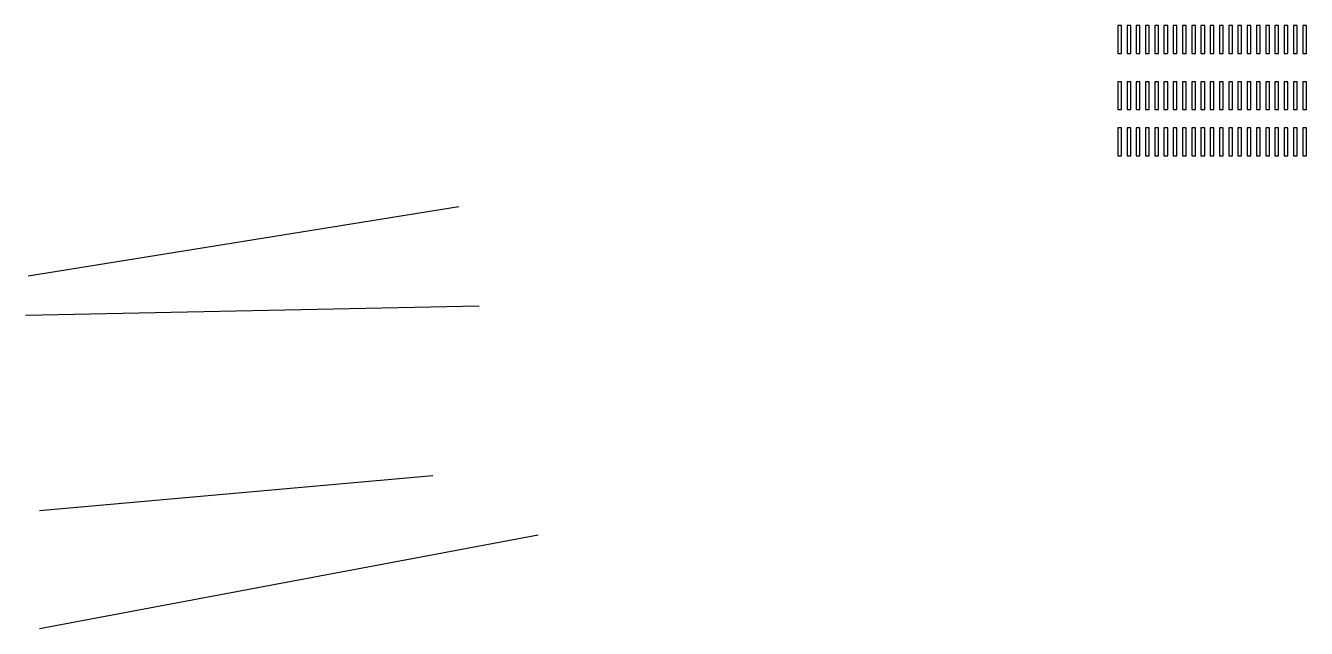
# Model space of a CAD drawing. Header units: metres. Extents: x 1172 to 1311, y -139 to -74.
import ezdxf

# ---------------------------------------------------------------- set-up
doc = ezdxf.new("R2010")
doc.units = ezdxf.units.M
doc.layers.add('#Vach 2.1', color=1, linetype='Continuous')
doc.layers.add('#Vach 7.3', color=2, linetype='Continuous')

# ---------------------------------------------------------------- blocks, each defined once
blk = doc.blocks.new('Vach son 7.3')
blk.add_lwpolyline([(0.2, -3.01), (0.2, 0), (-0.2, 0), (-0.2, -3.01), (0.2, -3.01)], close=True)
blk = doc.blocks.new('*U138')
at = {"layer": '#Vach 7.3'}
blk.add_blockref('Vach son 7.3', (0, 1.51), dxfattribs=at)
blk = doc.blocks.new('*U139')
at = {"color": 0, "linetype": 'ByBlock', "lineweight": -2, "transparency": 16777216}
for p in [(0, 0), (1, 0), (2, 0), (3, 0), (4, 0), (5, 0), (6, 0), (7, 0), (8, 0), (9, 0), (10, 0), (11, 0), (12, 0), (13, 0), (14, 0), (15, 0), (16, 0), (17, 0), (18, 0), (19, 0), (20, 0)]:
    blk.add_blockref('*U138', p, dxfattribs=at)
blk = doc.blocks.new('*U143')
blk.add_blockref('Vach son 7.3', (0, 1.51))
blk = doc.blocks.new('*U144')
at = {"color": 0, "linetype": 'ByBlock', "lineweight": -2, "transparency": 16777216}
for p in [(0, 0), (1, 0), (2, 0), (3, 0), (4, 0), (5, 0), (6, 0), (7, 0), (8, 0), (9, 0), (10, 0), (11, 0), (12, 0), (13, 0), (14, 0), (15, 0), (16, 0), (17, 0), (18, 0), (19, 0), (20, 0)]:
    blk.add_blockref('*U143', p, dxfattribs=at)
blk = doc.blocks.new('*U145')
blk.add_blockref('Vach son 7.3', (0, 1.51))
blk = doc.blocks.new('*U146')
at = {"color": 0, "linetype": 'ByBlock', "lineweight": -2, "transparency": 16777216}
for p in [(0, 0), (1, 0), (2, 0), (3, 0), (4, 0), (5, 0), (6, 0), (7, 0), (8, 0), (9, 0), (10, 0), (11, 0), (12, 0), (13, 0), (14, 0), (15, 0), (16, 0), (17, 0), (18, 0), (19, 0), (20, 0)]:
    blk.add_blockref('*U145', p, dxfattribs=at)

msp = doc.modelspace()

# ---------------------------------------------------------------- linework, layer by layer
at = {"layer": '#Vach 2.1', "flags": 128}
msp.add_lwpolyline([(1172.72, -100.63), (1219.31, -93.13)], dxfattribs=at)
at = {"layer": '#Vach 7.3', "flags": 128}
msp.add_lwpolyline([(1172.45, -104.88), (1221.52, -103.88)], dxfattribs=at)
at = {"flags": 128}
for points in [[(1173.95, -126.01), (1216.51, -122.21)], [(1173.95, -138.75), (1227.89, -128.62)]]:
    msp.add_lwpolyline(points, dxfattribs=at)

# ---------------------------------------------------------------- block references
for name, p in [('*U146', (1290.77, -75.1)), ('*U144', (1290.77, -81.16)), ('*U139', (1290.77, -86.16))]:
    msp.add_blockref(name, p)

doc.saveas('drawing.dxf')
